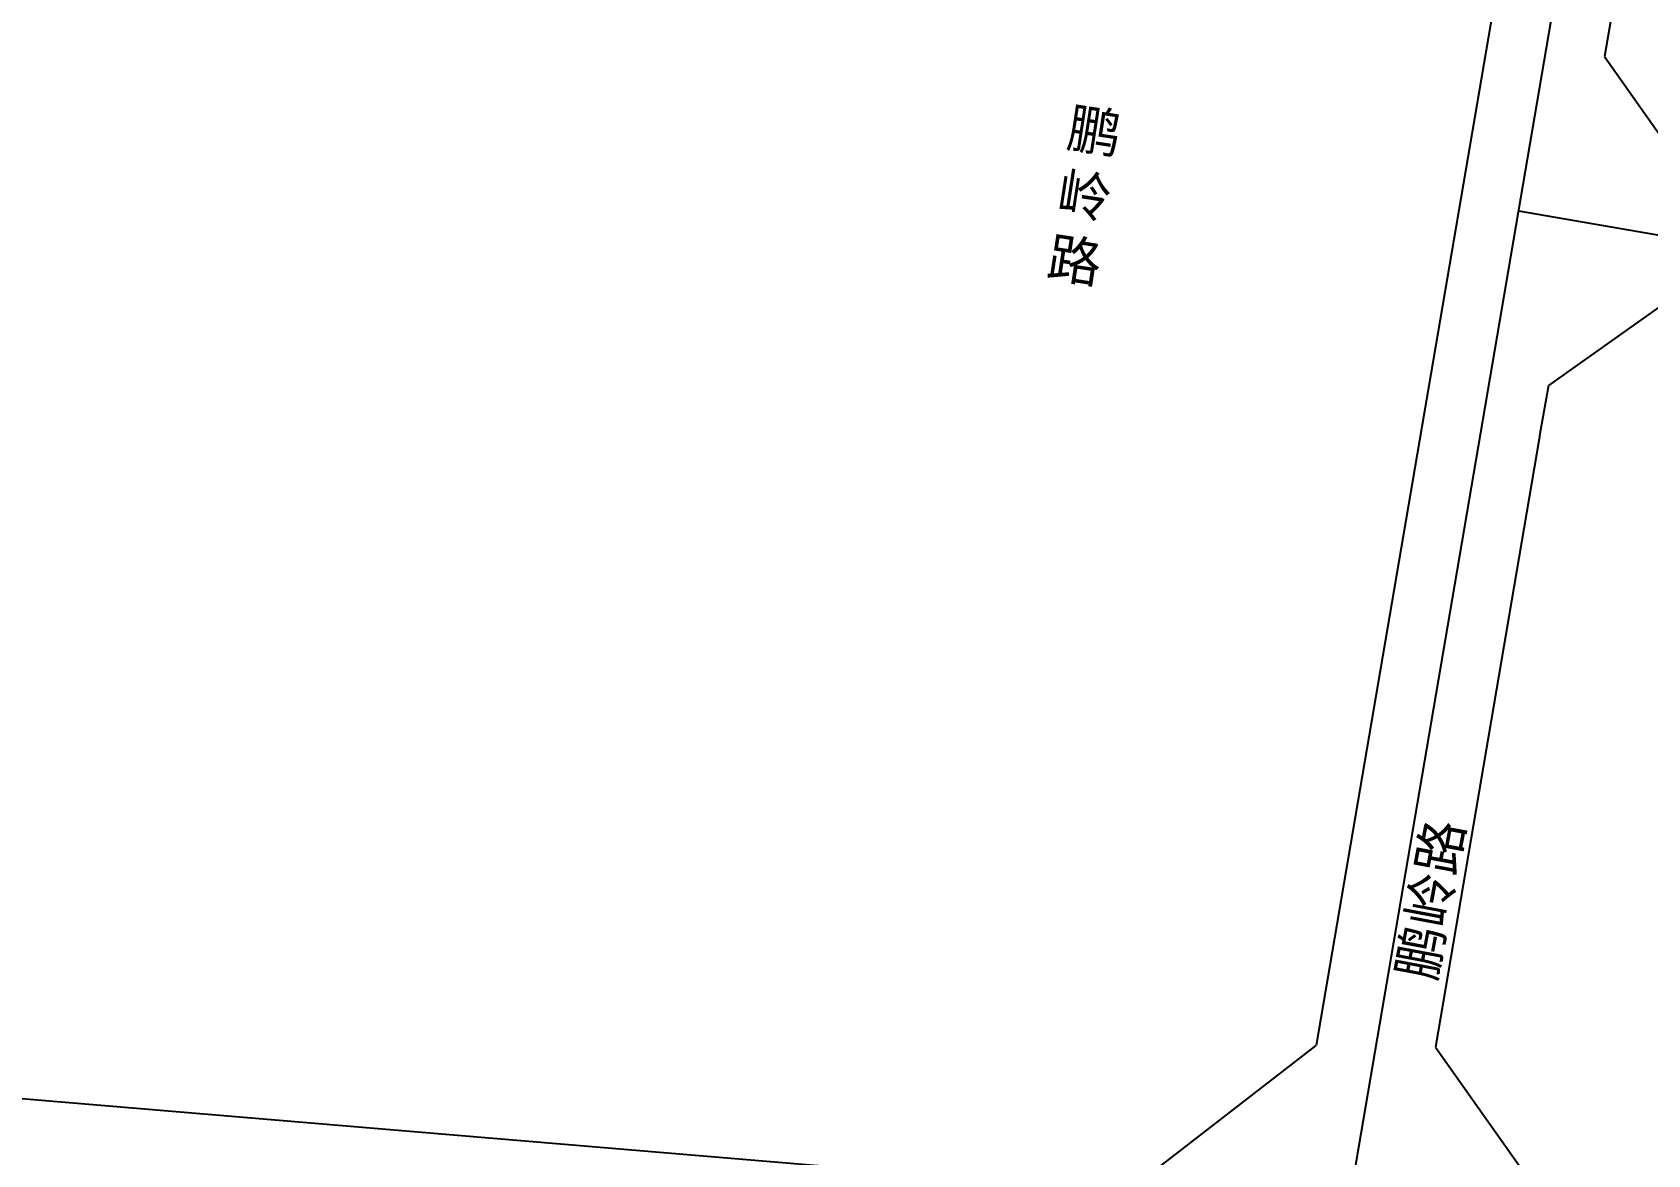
# Model space of a CAD drawing. Extents: x 529262 to 576451, y 2694391 to 2717535.
# Drawn here: x 562546.2 to 562710.7, y 2710714 to 2710828.3 of the extents above; entities that cross this region are included whole.
import ezdxf
from ezdxf.enums import TextEntityAlignment as Align
from ezdxf.xclip import XClip

# ---------------------------------------------------------------- set-up
doc = ezdxf.new("R2010")
doc.units = 0
doc.header["$XCLIPFRAME"] = 0
for name, color, linetype in [('PP-COM', 7, 'Continuous'), ('RD-中线', 40, 'Continuous'), ('RD-红线', 7, 'Continuous'), ('RD-路名', 7, 'Continuous')]:
    doc.layers.add(name, color=color, linetype=linetype)
doc.styles.add('黑体', font='simhei.ttf')

# ---------------------------------------------------------------- blocks, each defined once
blk = doc.blocks.new('A$C19FD0107')
at = {"layer": 'RD-中线', "color": 8, "linetype": 'Continuous', "flags": 128}
blk.add_lwpolyline([(-8277.49, 16553.93), (-8319.85, 16305.85)], dxfattribs=at)
at = {"layer": 'RD-中线', "color": 8}
blk.add_lwpolyline([(-8300.43, 16419.57), (-8013.11, 16369.92)], dxfattribs=at)
at = {"layer": 'RD-红线', "color": 8, "linetype": 'Continuous', "flags": 128}
for points in [[(-8291.8, 16505.75), (-8321.04, 16334.52)], [(-8280.01, 16503.52), (-8290.82, 16440.21), (-8291.66, 16435.29)], [(-8297.38, 16401.77), (-8298.23, 16396.83), (-8298.31, 16396.34), (-8308.89, 16334.38)], [(-8340.29, 16319.62), (-8459.39, 16329.63)]]:
    blk.add_lwpolyline(points, dxfattribs=at)
at = {"layer": 'RD-红线', "color": 8, "linetype": 'Continuous'}
for points in [[(-8291.66, 16435.29), (-8283.51, 16423.75, 0.413643)], [(-8285.82, 16409.94), (-8297.38, 16401.77, 0.414784)]]:
    blk.add_lwpolyline(points, format="xyb", dxfattribs=at)
at = {"layer": 'RD-红线', "color": 8}
for points in [[(-8340.29, 16319.62), (-8321.04, 16334.52, 0.389467)], [(-8308.89, 16334.38), (-8294.2, 16313.61, 0.413833)]]:
    blk.add_lwpolyline(points, format="xyb", dxfattribs=at)

msp = doc.modelspace()

# ---------------------------------------------------------------- block references
at = {"layer": 'PP-COM'}
ref = msp.add_blockref('A$C19FD0107', (570997.993, 2694390.603), dxfattribs=at)
XClip(ref).set_block_clipping_path([(-9366.4383134884, 14428.6043910822), (-3328.4480743363, 17452.7484863754)])

# ---------------------------------------------------------------- texts
at = {"layer": 'RD-路名', "color": 7, "style": '黑体'}
msp.add_text('鹏岭路', height=4, rotation=79.37678, dxfattribs=at).set_placement((562688.527, 2710740.006), align=Align.MIDDLE)
at = {"layer": 'RD-路名', "color": 7, "insert": (562652.012, 2710820.697), "char_height": 4, "width": 50.99419, "attachment_point": 1, "rotation": 351.2549, "style": '黑体'}
msp.add_mtext('鹏\\P岭\\P路', dxfattribs=at)

doc.saveas('drawing.dxf')
